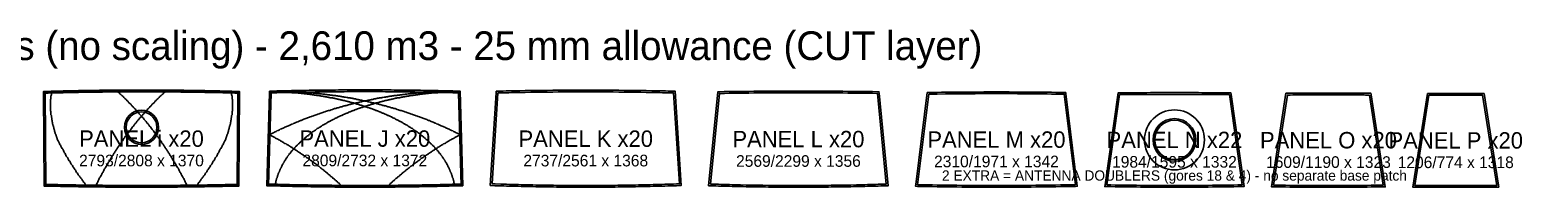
# Model space of a CAD drawing. Header units: millimetres. Extents: x -953 to 43463, y -25 to 2275.
# Drawn here: x 21690 to 43463, y -25 to 2275 of the extents above; entities that cross this region are included whole.
import ezdxf
from ezdxf.enums import TextEntityAlignment as Align

# ---------------------------------------------------------------- set-up
doc = ezdxf.new("R2010")
doc.units = ezdxf.units.MM
for name, color, linetype in [('CUT', 7, 'Continuous'), ('FEATURE', 1, 'Continuous'), ('SEW', 8, 'Continuous'), ('TEXT', 7, 'Continuous')]:
    doc.layers.add(name, color=color, linetype=linetype)

msp = doc.modelspace()

# ---------------------------------------------------------------- linework, layer by layer
at = {"layer": 'CUT'}
for points in [[(21891, 1349), (21898, -8), (21922, -9), (21966, -10), (22009, -11), (22053, -12), (22097, -12), (22140, -13), (22184, -14), (22227, -15), (22271, -16), (22315, -17), (22358, -17), (22402, -18), (22446, -19), (22489, -19), (22533, -20), (22576, -20), (22620, -21), (22664, -21), (22707, -22), (22751, -22), (22795, -23), (22839, -23), (22882, -23), (22926, -24), (22970, -24), (23013, -24), (23057, -24), (23101, -25), (23145, -25), (23188, -25), (23232, -25), (23276, -25), (23319, -25), (23363, -25), (23407, -25), (23451, -25), (23494, -25), (23538, -25), (23582, -24), (23625, -24), (23669, -24), (23713, -24), (23757, -23), (23800, -23), (23844, -23), (23888, -22), (23932, -22), (23975, -21), (24019, -21), (24106, -20), (24150, -19), (24193, -19), (24237, -18), (24281, -17), (24324, -17), (24368, -16), (24411, -15), (24455, -14), (24499, -13), (24542, -12), (24586, -12), (24629, -11), (24673, -10), (24717, -9), (24741, -8), (24748, 1374), (24724, 1375), (24680, 1376), (24637, 1377), (24593, 1378), (24549, 1379), (24505, 1380), (24462, 1381), (24418, 1382), (24374, 1383), (24330, 1384), (24287, 1385), (24243, 1386), (24199, 1387), (24155, 1388), (24112, 1388), (24068, 1389), (24024, 1390), (23980, 1390), (23936, 1391), (23892, 1391), (23849, 1392), (23805, 1392), (23761, 1393), (23717, 1393), (23673, 1393), (23629, 1394), (23585, 1394), (23541, 1394), (23497, 1394), (23453, 1395), (23410, 1395), (23366, 1395), (23322, 1395), (23278, 1395), (23234, 1395), (23190, 1395), (23146, 1394), (23102, 1394), (23058, 1394), (23014, 1394), (22970, 1393), (22926, 1393), (22882, 1393), (22838, 1392), (22794, 1392), (22750, 1391), (22706, 1391), (22662, 1390), (22618, 1390), (22574, 1389), (22530, 1388), (22486, 1388), (22442, 1387), (22398, 1386), (22354, 1385), (22310, 1384), (22266, 1383), (22222, 1382), (22178, 1381), (22134, 1380), (22090, 1379), (22047, 1378), (22003, 1377), (21959, 1376), (21915, 1375), (21890, 1374), (21891, 1349)], [(25186, 1354), (25148, -3), (25173, -4), (25217, -5), (25261, -6), (25305, -7), (25349, -9), (25393, -10), (25437, -11), (25480, -12), (25524, -13), (25568, -14), (25612, -15), (25656, -16), (25700, -17), (25744, -17), (25788, -18), (25832, -19), (25876, -20), (25920, -20), (25964, -21), (26008, -21), (26052, -22), (26096, -22), (26140, -23), (26184, -23), (26228, -24), (26272, -24), (26316, -24), (26360, -24), (26404, -25), (26448, -25), (26492, -25), (26536, -25), (26580, -25), (26624, -25), (26668, -25), (26712, -25), (26756, -25), (26800, -24), (26844, -24), (26888, -24), (26932, -24), (26976, -23), (27019, -23), (27063, -22), (27107, -22), (27151, -21), (27195, -21), (27239, -20), (27283, -20), (27326, -19), (27370, -18), (27414, -17), (27458, -17), (27502, -16), (27545, -15), (27589, -14), (27633, -13), (27677, -12), (27720, -11), (27764, -10), (27808, -9), (27851, -7), (27895, -6), (27939, -5), (27983, -4), (28007, -3), (27969, 1378), (27946, 1378), (27903, 1380), (27860, 1381), (27818, 1382), (27775, 1383), (27732, 1384), (27690, 1385), (27647, 1386), (27604, 1387), (27562, 1388), (27519, 1388), (27476, 1389), (27434, 1390), (27391, 1391), (27348, 1391), (27305, 1392), (27263, 1392), (27220, 1393), (27177, 1394), (27134, 1394), (27091, 1395), (27049, 1395), (27006, 1395), (26963, 1396), (26920, 1396), (26878, 1396), (26835, 1397), (26792, 1397), (26749, 1397), (26706, 1397), (26664, 1397), (26621, 1397), (26578, 1397), (26535, 1397), (26492, 1397), (26450, 1397), (26407, 1397), (26364, 1397), (26321, 1397), (26278, 1396), (26236, 1396), (26193, 1396), (26150, 1395), (26107, 1395), (26064, 1395), (26022, 1394), (25979, 1394), (25936, 1393), (25893, 1392), (25851, 1392), (25808, 1391), (25765, 1391), (25722, 1390), (25680, 1389), (25637, 1388), (25594, 1388), (25552, 1387), (25509, 1386), (25466, 1385), (25424, 1384), (25381, 1383), (25338, 1382), (25296, 1381), (25253, 1380), (25210, 1378), (25187, 1378), (25186, 1354)], [(28494, 1354), (28407, 0), (28433, -1), (28476, -3), (28518, -4), (28561, -5), (28604, -7), (28646, -8), (28689, -9), (28732, -10), (28774, -11), (28817, -12), (28860, -14), (28903, -15), (28945, -16), (28988, -16), (29031, -17), (29073, -18), (29116, -19), (29159, -20), (29202, -20), (29245, -21), (29287, -22), (29330, -22), (29373, -23), (29416, -23), (29458, -23), (29501, -24), (29544, -24), (29587, -24), (29630, -25), (29672, -25), (29715, -25), (29758, -25), (29801, -25), (29844, -25), (29886, -25), (29929, -25), (29972, -25), (30015, -24), (30058, -24), (30101, -24), (30143, -23), (30186, -23), (30229, -23), (30272, -22), (30314, -22), (30357, -21), (30400, -20), (30443, -20), (30486, -19), (30528, -18), (30571, -17), (30614, -16), (30657, -16), (30699, -15), (30742, -14), (30785, -12), (30827, -11), (30870, -10), (30913, -9), (30955, -8), (30998, -7), (31041, -5), (31083, -4), (31126, -3), (31169, -1), (31194, 0), (31107, 1377), (31084, 1378), (31044, 1379), (31004, 1380), (30964, 1381), (30924, 1381), (30884, 1382), (30843, 1383), (30763, 1385), (30683, 1386), (30603, 1387), (30523, 1388), (30443, 1389), (30363, 1390), (30282, 1391), (30202, 1392), (30122, 1392), (30042, 1393), (29961, 1393), (29881, 1393), (29801, 1393), (29721, 1393), (29640, 1393), (29560, 1393), (29480, 1392), (29400, 1392), (29319, 1391), (29239, 1390), (29159, 1389), (29079, 1388), (28999, 1387), (28918, 1386), (28838, 1385), (28758, 1383), (28718, 1382), (28678, 1381), (28638, 1381), (28598, 1380), (28558, 1379), (28518, 1378), (28495, 1377), (28494, 1354)], [(34081, 1348), (34214, -4), (34187, -5), (34147, -6), (34108, -7), (34069, -8), (34030, -9), (33990, -10), (33951, -11), (33912, -12), (33872, -13), (33831, -14), (33791, -15), (33750, -16), (33709, -17), (33668, -18), (33628, -18), (33587, -19), (33546, -20), (33505, -20), (33464, -21), (33423, -22), (33383, -22), (33342, -23), (33301, -23), (33260, -23), (33219, -24), (33180, -24), (33141, -24), (33101, -24), (33062, -25), (33022, -25), (32983, -25), (32943, -25), (32904, -25), (32865, -25), (32825, -25), (32786, -25), (32746, -25), (32707, -24), (32667, -24), (32628, -24), (32588, -24), (32548, -23), (32507, -23), (32466, -23), (32425, -22), (32384, -22), (32344, -21), (32303, -20), (32262, -20), (32221, -19), (32180, -18), (32140, -18), (32099, -17), (32058, -16), (32017, -15), (31976, -14), (31936, -13), (31896, -12), (31857, -11), (31818, -10), (31778, -9), (31739, -8), (31700, -7), (31660, -6), (31621, -5), (31594, -4), (31729, 1370), (31752, 1370), (31822, 1372), (31893, 1373), (31964, 1374), (32034, 1375), (32108, 1376), (32181, 1376), (32254, 1377), (32328, 1378), (32400, 1379), (32472, 1379), (32544, 1380), (32616, 1380), (32688, 1380), (32760, 1380), (32832, 1380), (32904, 1380), (32976, 1380), (33048, 1380), (33120, 1380), (33192, 1380), (33264, 1380), (33336, 1379), (33408, 1379), (33480, 1378), (33552, 1377), (33624, 1376), (33696, 1376), (33768, 1375), (33840, 1374), (33912, 1373), (33984, 1372), (34056, 1370), (34078, 1370), (34081, 1348)], [(36806, 1338), (36973, -12), (36946, -13), (36874, -14), (36802, -16), (36730, -17), (36658, -18), (36586, -19), (36514, -20), (36442, -21), (36370, -22), (36298, -23), (36226, -23), (36154, -24), (36082, -24), (36010, -25), (35938, -25), (35865, -25), (35793, -25), (35721, -25), (35649, -25), (35577, -25), (35505, -24), (35433, -24), (35361, -23), (35289, -23), (35217, -22), (35145, -21), (35073, -20), (35001, -19), (34929, -18), (34857, -17), (34785, -16), (34713, -14), (34641, -13), (34614, -12), (34617, 15), (34783, 1359), (34805, 1360), (34867, 1360), (34928, 1361), (34990, 1362), (35052, 1363), (35114, 1363), (35175, 1364), (35237, 1365), (35299, 1365), (35360, 1366), (35422, 1366), (35484, 1366), (35546, 1366), (35608, 1367), (35669, 1367), (35731, 1367), (35793, 1367), (35855, 1367), (35917, 1367), (35978, 1367), (36040, 1366), (36102, 1366), (36164, 1366), (36226, 1366), (36288, 1365), (36349, 1365), (36411, 1364), (36473, 1363), (36535, 1363), (36597, 1362), (36658, 1361), (36720, 1360), (36782, 1360), (36804, 1359), (36806, 1338)], [(39216, 1332), (39407, -16), (39379, -16), (39317, -17), (39255, -18), (39193, -19), (39132, -20), (39070, -21), (39008, -22), (38946, -22), (38884, -23), (38823, -23), (38761, -24), (38699, -24), (38637, -24), (38575, -25), (38513, -25), (38452, -25), (38390, -25), (38328, -25), (38266, -25), (38204, -25), (38143, -24), (38081, -24), (38019, -24), (37957, -23), (37895, -23), (37834, -22), (37772, -22), (37710, -21), (37648, -20), (37587, -19), (37525, -18), (37463, -17), (37402, -16), (37373, -16), (37377, 12), (37568, 1353), (37589, 1353), (37639, 1354), (37689, 1354), (37739, 1355), (37789, 1355), (37839, 1355), (37889, 1356), (37939, 1356), (37989, 1356), (38039, 1357), (38089, 1357), (38139, 1357), (38189, 1357), (38239, 1357), (38289, 1357), (38339, 1357), (38389, 1357), (38440, 1357), (38490, 1357), (38540, 1357), (38590, 1357), (38640, 1357), (38690, 1357), (38740, 1357), (38790, 1356), (38840, 1356), (38890, 1356), (38941, 1355), (38991, 1355), (39041, 1355), (39091, 1354), (39141, 1354), (39191, 1353), (39213, 1353), (39216, 1332)], [(41260, 1326), (41466, -20), (41438, -20), (41378, -21), (41319, -22), (41259, -22), (41200, -23), (41146, -23), (41093, -23), (41040, -24), (40986, -24), (40943, -24), (40899, -24), (40856, -25), (40812, -25), (40768, -25), (40725, -25), (40681, -25), (40638, -25), (40594, -25), (40550, -25), (40507, -25), (40463, -25), (40376, -24), (40290, -24), (40236, -24), (40182, -23), (40127, -23), (40073, -23), (40010, -22), (39947, -22), (39919, -21), (39892, -21), (39864, -21), (39836, -20), (39807, -20), (40017, 1347), (40038, 1347), (40077, 1347), (40115, 1348), (40153, 1348), (40192, 1348), (40268, 1348), (40345, 1348), (40363, 1348), (40382, 1348), (40400, 1348), (40418, 1348), (40436, 1348), (40454, 1348), (40472, 1348), (40491, 1348), (40527, 1348), (40563, 1348), (40581, 1348), (40600, 1348), (40618, 1348), (40636, 1348), (40654, 1348), (40672, 1348), (40691, 1348), (40709, 1348), (40745, 1348), (40782, 1348), (40800, 1348), (40818, 1348), (40836, 1348), (40855, 1348), (40873, 1348), (40891, 1348), (40909, 1348), (40927, 1348), (41004, 1348), (41081, 1348), (41120, 1348), (41158, 1348), (41178, 1347), (41197, 1347), (41216, 1347), (41236, 1347), (41257, 1347), (41260, 1326)], [(43118, 5), (42907, 1343), (42082, 1343), (41866, -24), (41896, -24), (42046, -24), (42196, -25), (42346, -25), (42496, -25), (42645, -25), (42794, -25), (42944, -24), (43093, -24), (43122, -24), (43118, 5)]]:
    msp.add_lwpolyline(points, close=True, dxfattribs=at)
at = {"layer": 'FEATURE'}
for points in [[(21915, 1370), (21923, 0), (24716, 0), (24724, 1370), (21915, 1370)], [(23979, 9), (23974, 20), (23968, 32), (23963, 43), (23957, 55), (23952, 66), (23946, 77), (23941, 89), (23935, 100), (23929, 112), (23924, 121), (23918, 132), (23907, 144), (23902, 155), (23896, 167), (23891, 178), (23885, 189), (23879, 198), (23874, 210), (23868, 221), (23863, 233), (23857, 244), (23852, 253), (23846, 265), (23835, 276), (23829, 288), (23824, 297), (23818, 308), (23813, 319), (23807, 331), (23801, 340), (23790, 351), (23785, 363), (23779, 372), (23774, 383), (23768, 395), (23762, 406), (23757, 415), (23746, 427), (23740, 438), (23735, 447), (23729, 459), (23723, 468), (23712, 479), (23707, 491), (23701, 500), (23695, 511), (23690, 520), (23679, 532), (23673, 543), (23667, 552), (23662, 564), (23651, 573), (23645, 584), (23639, 593), (23634, 605), (23623, 614), (23617, 625), (23611, 635), (23606, 646), (23595, 655), (23589, 667), (23583, 676), (23578, 687), (23567, 696), (23561, 708), (23555, 717), (23544, 726), (23539, 737), (23533, 746), (23522, 758), (23516, 767), (23511, 776), (23499, 788), (23494, 797), (23488, 806), (23477, 817), (23471, 826), (23466, 835), (23455, 847), (23449, 856), (23438, 865), (23432, 877), (23427, 886), (23415, 895), (23410, 904), (23398, 915), (23393, 925), (23387, 934), (23376, 943), (23370, 954), (23359, 963), (23354, 972), (23348, 982), (23337, 991), (23331, 1002), (23320, 1011), (23314, 1020), (23303, 1030), (23297, 1039), (23286, 1048), (23281, 1059), (23269, 1068), (23264, 1077), (23252, 1087), (23247, 1096), (23236, 1105), (23230, 1114), (23219, 1123), (23213, 1132), (23202, 1141), (23196, 1151), (23185, 1160), (23179, 1169), (23168, 1178), (23163, 1187), (23151, 1196), (23140, 1205), (23134, 1214), (23123, 1224), (23118, 1233), (23106, 1242), (23101, 1251), (23090, 1260), (23078, 1269), (23073, 1278), (23061, 1288), (23056, 1297), (23045, 1306), (23033, 1313), (23028, 1322), (23017, 1331), (23005, 1340), (23000, 1349), (22988, 1358), (22977, 1365), (22974, 1370), (21915, 1370), (21923, 0), (23984, 0), (23979, 9)], [(21915, 1370), (21923, 0), (24716, 0), (24724, 1370), (21915, 1370)], [(24130, 9), (24141, 18), (24147, 30), (24153, 41), (24164, 50), (24170, 61), (24181, 73), (24187, 82), (24192, 93), (24203, 105), (24209, 116), (24220, 125), (24226, 137), (24232, 148), (24243, 157), (24249, 169), (24254, 180), (24265, 192), (24271, 201), (24277, 212), (24282, 224), (24294, 235), (24299, 244), (24305, 256), (24316, 267), (24322, 278), (24328, 290), (24333, 299), (24345, 310), (24350, 322), (24356, 333), (24362, 345), (24367, 354), (24378, 365), (24384, 377), (24390, 388), (24395, 399), (24401, 411), (24407, 420), (24418, 431), (24424, 443), (24429, 454), (24435, 466), (24441, 477), (24446, 488), (24452, 498), (24458, 509), (24463, 520), (24469, 532), (24475, 543), (24486, 555), (24492, 566), (24497, 577), (24503, 589), (24509, 600), (24514, 612), (24520, 623), (24526, 632), (24531, 644), (24537, 655), (24543, 667), (24548, 678), (24548, 687), (24554, 694), (24554, 703), (24560, 710), (24560, 717), (24565, 726), (24565, 733), (24571, 740), (24571, 749), (24577, 756), (24577, 762), (24577, 772), (24582, 778), (24582, 785), (24588, 794), (24588, 801), (24588, 808), (24594, 817), (24594, 824), (24600, 831), (24600, 840), (24600, 847), (24605, 854), (24605, 863), (24605, 870), (24611, 877), (24611, 883), (24611, 893), (24617, 899), (24617, 906), (24617, 913), (24617, 922), (24622, 929), (24622, 936), (24622, 943), (24622, 952), (24628, 959), (24628, 966), (24628, 972), (24628, 982), (24628, 988), (24634, 995), (24634, 1002), (24634, 1009), (24634, 1018), (24634, 1025), (24640, 1032), (24640, 1039), (24640, 1046), (24640, 1052), (24640, 1062), (24640, 1068), (24640, 1075), (24640, 1082), (24645, 1089), (24645, 1096), (24645, 1103), (24645, 1112), (24645, 1119), (24645, 1125), (24645, 1132), (24645, 1139), (24645, 1146), (24645, 1153), (24645, 1160), (24645, 1167), (24645, 1173), (24646, 1183), (24646, 1189), (24646, 1196), (24646, 1203), (24646, 1210), (24646, 1217), (24646, 1224), (24646, 1230), (24646, 1237), (24646, 1244), (24646, 1251), (24646, 1258), (24640, 1265), (24640, 1272), (24640, 1278), (24640, 1285), (24640, 1292), (24640, 1299), (24640, 1306), (24640, 1313), (24634, 1320), (24634, 1326), (24634, 1333), (24634, 1340), (24634, 1347), (24634, 1354), (24629, 1361), (24629, 1367), (24629, 1370), (21915, 1370), (21923, 0), (24126, 0), (24130, 9)], [(22010, 1367), (22010, 1361), (22004, 1354), (22004, 1347), (22004, 1340), (22004, 1333), (22004, 1326), (22004, 1320), (21999, 1313), (21999, 1306), (21999, 1299), (21999, 1292), (21999, 1285), (21999, 1278), (21999, 1272), (21999, 1265), (21993, 1258), (21993, 1251), (21993, 1244), (21993, 1237), (21993, 1230), (21993, 1224), (21993, 1217), (21993, 1210), (21993, 1203), (21993, 1196), (21993, 1189), (21993, 1183), (21993, 1173), (21993, 1167), (21993, 1160), (21993, 1153), (21993, 1146), (21993, 1139), (21993, 1132), (21993, 1125), (21993, 1119), (21994, 1112), (21994, 1103), (21994, 1096), (21994, 1089), (21999, 1082), (21999, 1075), (21999, 1068), (21999, 1062), (21999, 1052), (21999, 1046), (21999, 1039), (21999, 1032), (22005, 1025), (22005, 1018), (22005, 1009), (22005, 1002), (22005, 995), (22011, 988), (22011, 982), (22011, 972), (22011, 966), (22011, 959), (22016, 952), (22016, 943), (22016, 936), (22017, 929), (22022, 922), (22022, 913), (22022, 906), (22022, 899), (22028, 893), (22028, 883), (22028, 877), (22034, 870), (22034, 863), (22034, 854), (22039, 847), (22039, 840), (22039, 831), (22045, 824), (22045, 817), (22051, 808), (22051, 801), (22051, 794), (22056, 785), (22056, 778), (22062, 772), (22062, 762), (22062, 756), (22068, 749), (22068, 740), (22073, 733), (22074, 726), (22079, 717), (22079, 710), (22085, 703), (22085, 694), (22091, 687), (22091, 678), (22096, 667), (22102, 655), (22108, 644), (22113, 632), (22119, 623), (22125, 612), (22130, 600), (22136, 589), (22142, 577), (22147, 566), (22153, 555), (22164, 543), (22170, 532), (22176, 520), (22181, 509), (22187, 498), (22193, 488), (22198, 477), (22204, 466), (22210, 454), (22215, 443), (22221, 431), (22232, 420), (22238, 411), (22243, 399), (22249, 388), (22255, 377), (22260, 365), (22272, 354), (22277, 345), (22283, 333), (22289, 322), (22294, 310), (22306, 299), (22311, 290), (22317, 278), (22323, 267), (22334, 256), (22340, 244), (22345, 235), (22356, 224), (22362, 212), (22368, 201), (22373, 192), (22385, 180), (22390, 169), (22396, 157), (22407, 148), (22413, 137), (22419, 125), (22430, 116), (22435, 105), (22447, 93), (22452, 82), (22458, 73), (22469, 61), (22475, 50), (22486, 41), (22492, 30), (22497, 18), (22509, 9), (22513, 0), (24716, 0), (24724, 1370), (22010, 1370), (22010, 1367)], [(23662, 1365), (23650, 1358), (23639, 1349), (23634, 1340), (23622, 1331), (23611, 1322), (23606, 1313), (23594, 1306), (23583, 1297), (23577, 1288), (23566, 1278), (23561, 1269), (23549, 1260), (23538, 1251), (23532, 1242), (23521, 1233), (23516, 1224), (23504, 1214), (23499, 1205), (23488, 1196), (23476, 1187), (23471, 1178), (23459, 1169), (23454, 1160), (23443, 1151), (23437, 1141), (23426, 1132), (23420, 1123), (23409, 1114), (23403, 1105), (23392, 1096), (23386, 1087), (23375, 1077), (23370, 1068), (23358, 1059), (23353, 1048), (23341, 1039), (23336, 1030), (23325, 1020), (23319, 1011), (23308, 1002), (23302, 991), (23291, 982), (23285, 972), (23280, 963), (23268, 954), (23263, 943), (23252, 934), (23246, 925), (23240, 915), (23229, 904), (23224, 895), (23212, 886), (23207, 877), (23201, 865), (23190, 856), (23184, 847), (23173, 835), (23167, 826), (23162, 817), (23151, 806), (23145, 797), (23139, 788), (23128, 776), (23123, 767), (23117, 758), (23106, 746), (23100, 737), (23095, 726), (23083, 717), (23078, 708), (23072, 696), (23061, 687), (23055, 676), (23050, 667), (23044, 655), (23033, 646), (23027, 635), (23022, 625), (23016, 614), (23005, 605), (22999, 593), (22994, 584), (22988, 573), (22977, 564), (22971, 552), (22966, 543), (22960, 532), (22949, 520), (22943, 511), (22938, 500), (22932, 491), (22927, 479), (22916, 468), (22910, 459), (22904, 447), (22899, 438), (22893, 427), (22882, 415), (22876, 406), (22871, 395), (22865, 383), (22860, 372), (22854, 363), (22849, 351), (22837, 340), (22832, 331), (22826, 319), (22821, 308), (22815, 297), (22810, 288), (22804, 276), (22793, 265), (22787, 253), (22782, 244), (22776, 233), (22771, 221), (22765, 210), (22759, 198), (22754, 189), (22748, 178), (22743, 167), (22737, 155), (22732, 144), (22721, 132), (22715, 121), (22709, 112), (22704, 100), (22698, 89), (22693, 77), (22687, 66), (22682, 55), (22676, 43), (22671, 32), (22665, 20), (22660, 9), (22655, 0), (24716, 0), (24724, 1370), (23664, 1370), (23662, 1365)], [(25211, 1372), (25174, 0), (27982, 0), (27968, 743), (27963, 747), (27946, 753), (27935, 760), (27923, 765), (27912, 772), (27895, 779), (27884, 783), (27873, 790), (27861, 797), (27844, 804), (27833, 808), (27822, 815), (27810, 822), (27794, 827), (27782, 833), (27771, 838), (27760, 845), (27743, 852), (27732, 856), (27720, 863), (27704, 868), (27692, 874), (27681, 879), (27664, 886), (27653, 890), (27642, 897), (27625, 902), (27614, 909), (27603, 913), (27586, 920), (27575, 925), (27558, 929), (27547, 936), (27536, 941), (27519, 948), (27508, 952), (27496, 957), (27480, 964), (27468, 968), (27452, 973), (27441, 977), (27424, 984), (27413, 989), (27402, 993), (27385, 1000), (27374, 1005), (27357, 1009), (27346, 1014), (27329, 1018), (27318, 1025), (27301, 1030), (27290, 1034), (27274, 1039), (27262, 1043), (27246, 1048), (27235, 1053), (27218, 1057), (27207, 1062), (27190, 1066), (27179, 1071), (27163, 1078), (27151, 1082), (27135, 1087), (27124, 1089), (27107, 1094), (27091, 1098), (27079, 1103), (27068, 1107), (27052, 1112), (27041, 1114), (27030, 1119), (27019, 1123), (27002, 1126), (26991, 1130), (26980, 1135), (26969, 1137), (26952, 1142), (26941, 1144), (26930, 1148), (26914, 1151), (26903, 1155), (26892, 1158), (26881, 1162), (26864, 1164), (26853, 1169), (26842, 1171), (26831, 1176), (26814, 1178), (26803, 1183), (26792, 1185), (26776, 1187), (26765, 1192), (26754, 1194), (26743, 1199), (26726, 1201), (26715, 1203), (26704, 1208), (26688, 1210), (26677, 1212), (26666, 1215), (26655, 1219), (26638, 1222), (26627, 1224), (26616, 1226), (26600, 1231), (26589, 1233), (26578, 1235), (26567, 1237), (26550, 1242), (26540, 1244), (26529, 1247), (26512, 1249), (26501, 1251), (26490, 1253), (26479, 1256), (26463, 1258), (26452, 1260), (26441, 1265), (26424, 1267), (26413, 1269), (26402, 1272), (26391, 1274), (26375, 1276), (26364, 1279), (26353, 1281), (26337, 1283), (26326, 1285), (26315, 1288), (26298, 1290), (26287, 1290), (26276, 1292), (26265, 1295), (26249, 1297), (26238, 1299), (26227, 1301), (26211, 1304), (26200, 1306), (26189, 1306), (26178, 1308), (26162, 1311), (26151, 1313), (26140, 1315), (26123, 1315), (26112, 1317), (26101, 1320), (26085, 1322), (26074, 1322), (26063, 1324), (26052, 1327), (26036, 1327), (26025, 1329), (26014, 1331), (25997, 1331), (25987, 1333), (25976, 1336), (25965, 1336), (25948, 1338), (25937, 1338), (25926, 1340), (25910, 1343), (25899, 1343), (25888, 1345), (25877, 1345), (25861, 1347), (25850, 1347), (25839, 1349), (25828, 1349), (25812, 1352), (25801, 1352), (25790, 1354), (25773, 1354), (25762, 1354), (25752, 1356), (25741, 1356), (25724, 1358), (25713, 1358), (25702, 1358), (25691, 1361), (25675, 1361), (25664, 1361), (25653, 1363), (25642, 1363), (25626, 1363), (25615, 1365), (25604, 1365), (25593, 1365), (25577, 1365), (25566, 1368), (25555, 1368), (25544, 1368), (25528, 1368), (25517, 1368), (25506, 1370), (25495, 1370), (25478, 1370), (25467, 1370), (25456, 1370), (25446, 1370), (25429, 1372), (25418, 1372), (25407, 1372), (25396, 1372), (25380, 1372), (25369, 1372), (25358, 1372), (25347, 1372), (25336, 1372), (25320, 1372), (25309, 1372), (25298, 1372), (25287, 1372), (25276, 1372), (25260, 1372), (25249, 1372), (25238, 1372), (25227, 1372), (25216, 1372), (25211, 1372)], [(27940, 1372), (27929, 1372), (27918, 1372), (27907, 1372), (27896, 1372), (27880, 1372), (27869, 1372), (27858, 1372), (27847, 1372), (27836, 1372), (27820, 1372), (27809, 1372), (27798, 1372), (27787, 1372), (27776, 1372), (27760, 1372), (27749, 1372), (27738, 1372), (27727, 1372), (27710, 1370), (27699, 1370), (27688, 1370), (27678, 1370), (27661, 1370), (27650, 1370), (27639, 1368), (27628, 1368), (27612, 1368), (27601, 1368), (27590, 1368), (27579, 1365), (27563, 1365), (27552, 1365), (27541, 1365), (27530, 1363), (27514, 1363), (27503, 1363), (27492, 1361), (27481, 1361), (27464, 1361), (27454, 1358), (27443, 1358), (27432, 1358), (27415, 1356), (27404, 1356), (27393, 1354), (27382, 1354), (27366, 1354), (27355, 1352), (27344, 1352), (27328, 1349), (27317, 1349), (27306, 1347), (27295, 1347), (27279, 1345), (27268, 1345), (27257, 1343), (27246, 1343), (27229, 1340), (27219, 1338), (27208, 1338), (27191, 1336), (27180, 1336), (27169, 1333), (27158, 1331), (27142, 1331), (27131, 1329), (27120, 1327), (27104, 1327), (27093, 1324), (27082, 1322), (27071, 1322), (27055, 1320), (27044, 1317), (27033, 1315), (27016, 1315), (27005, 1313), (26994, 1311), (26978, 1308), (26967, 1306), (26956, 1306), (26945, 1304), (26929, 1301), (26918, 1299), (26907, 1297), (26890, 1295), (26879, 1292), (26869, 1290), (26858, 1290), (26841, 1288), (26830, 1285), (26819, 1283), (26803, 1281), (26792, 1279), (26781, 1276), (26764, 1274), (26753, 1272), (26743, 1269), (26732, 1267), (26715, 1265), (26704, 1260), (26693, 1258), (26677, 1256), (26666, 1253), (26655, 1251), (26644, 1249), (26627, 1247), (26616, 1244), (26605, 1242), (26589, 1237), (26578, 1235), (26567, 1233), (26556, 1231), (26540, 1226), (26529, 1224), (26518, 1222), (26501, 1219), (26490, 1215), (26479, 1212), (26468, 1210), (26452, 1208), (26441, 1203), (26430, 1201), (26413, 1199), (26402, 1194), (26391, 1192), (26380, 1187), (26363, 1185), (26352, 1183), (26341, 1178), (26325, 1176), (26314, 1171), (26303, 1169), (26292, 1164), (26275, 1162), (26264, 1158), (26253, 1155), (26242, 1151), (26226, 1148), (26215, 1144), (26204, 1142), (26187, 1137), (26176, 1135), (26165, 1130), (26154, 1126), (26137, 1123), (26126, 1119), (26115, 1114), (26104, 1112), (26088, 1107), (26076, 1103), (26065, 1098), (26049, 1094), (26032, 1089), (26021, 1087), (26004, 1082), (25993, 1078), (25977, 1071), (25966, 1066), (25949, 1062), (25938, 1057), (25921, 1053), (25910, 1048), (25893, 1043), (25882, 1039), (25866, 1034), (25855, 1030), (25838, 1025), (25827, 1018), (25810, 1014), (25799, 1009), (25782, 1005), (25771, 1000), (25754, 993), (25743, 989), (25732, 984), (25715, 977), (25704, 973), (25687, 968), (25676, 964), (25659, 957), (25648, 952), (25637, 948), (25620, 941), (25609, 936), (25598, 929), (25581, 925), (25570, 920), (25553, 913), (25542, 909), (25531, 902), (25514, 897), (25503, 890), (25492, 886), (25475, 879), (25463, 874), (25452, 868), (25435, 863), (25424, 856), (25413, 852), (25396, 845), (25385, 838), (25374, 833), (25362, 827), (25345, 822), (25334, 815), (25323, 808), (25312, 804), (25295, 797), (25283, 790), (25272, 783), (25261, 779), (25244, 772), (25233, 765), (25221, 760), (25210, 753), (25193, 747), (25188, 743), (25174, 0), (27982, 0), (27945, 1372), (27940, 1372)], [(27887, 5), (27887, 11), (27882, 18), (27882, 25), (27882, 30), (27882, 37), (27876, 43), (27876, 50), (27876, 57), (27876, 64), (27870, 71), (27870, 78), (27870, 85), (27865, 89), (27865, 96), (27865, 103), (27859, 110), (27859, 116), (27859, 123), (27853, 130), (27853, 135), (27853, 142), (27847, 148), (27847, 155), (27842, 162), (27842, 167), (27842, 174), (27836, 180), (27836, 187), (27830, 194), (27830, 199), (27824, 206), (27824, 212), (27819, 219), (27819, 224), (27813, 231), (27813, 237), (27807, 244), (27807, 249), (27801, 256), (27801, 263), (27796, 269), (27796, 274), (27790, 281), (27790, 288), (27784, 292), (27784, 299), (27778, 306), (27773, 311), (27773, 317), (27767, 324), (27767, 329), (27761, 336), (27755, 343), (27755, 347), (27750, 354), (27749, 361), (27744, 365), (27738, 372), (27738, 377), (27732, 384), (27727, 390), (27726, 395), (27721, 402), (27715, 406), (27709, 413), (27709, 420), (27704, 425), (27698, 432), (27698, 436), (27692, 443), (27686, 448), (27681, 454), (27681, 459), (27675, 466), (27669, 470), (27663, 477), (27658, 482), (27658, 489), (27652, 493), (27646, 500), (27641, 505), (27635, 511), (27635, 516), (27629, 523), (27623, 527), (27618, 534), (27612, 539), (27606, 543), (27601, 550), (27600, 555), (27595, 562), (27589, 566), (27583, 571), (27578, 578), (27572, 582), (27566, 589), (27561, 594), (27555, 598), (27549, 605), (27544, 610), (27538, 614), (27532, 621), (27526, 626), (27521, 630), (27515, 637), (27509, 642), (27504, 646), (27498, 653), (27492, 658), (27487, 662), (27481, 667), (27475, 674), (27470, 678), (27464, 683), (27458, 687), (27453, 694), (27447, 699), (27441, 703), (27436, 708), (27430, 715), (27424, 719), (27419, 724), (27407, 728), (27402, 733), (27396, 740), (27390, 744), (27385, 749), (27379, 753), (27374, 758), (27368, 763), (27357, 769), (27351, 774), (27345, 779), (27340, 783), (27334, 788), (27323, 792), (27317, 797), (27312, 801), (27306, 806), (27300, 811), (27289, 817), (27283, 822), (27278, 827), (27272, 831), (27261, 836), (27255, 840), (27250, 845), (27244, 849), (27233, 854), (27227, 858), (27222, 863), (27211, 868), (27205, 872), (27199, 877), (27194, 881), (27183, 886), (27177, 890), (27171, 893), (27160, 897), (27155, 902), (27143, 906), (27138, 911), (27132, 916), (27121, 920), (27116, 925), (27110, 929), (27099, 934), (27093, 936), (27082, 941), (27076, 945), (27071, 950), (27060, 954), (27054, 959), (27043, 961), (27037, 966), (27026, 970), (27021, 975), (27015, 979), (27004, 982), (26999, 986), (26987, 991), (26982, 995), (26971, 998), (26965, 1002), (26954, 1007), (26949, 1011), (26937, 1014), (26932, 1018), (26921, 1023), (26915, 1025), (26904, 1030), (26899, 1034), (26888, 1037), (26876, 1041), (26871, 1046), (26860, 1048), (26854, 1053), (26843, 1057), (26838, 1059), (26827, 1064), (26816, 1066), (26810, 1071), (26799, 1075), (26793, 1078), (26782, 1082), (26771, 1085), (26766, 1089), (26755, 1091), (26749, 1096), (26738, 1098), (26727, 1103), (26722, 1105), (26711, 1110), (26700, 1112), (26694, 1116), (26683, 1119), (26672, 1123), (26666, 1126), (26655, 1130), (26644, 1132), (26639, 1135), (26628, 1139), (26617, 1142), (26606, 1146), (26600, 1148), (26589, 1151), (26578, 1155), (26573, 1158), (26562, 1160), (26551, 1164), (26540, 1167), (26534, 1169), (26523, 1174), (26512, 1176), (26501, 1178), (26490, 1183), (26485, 1185), (26474, 1187), (26463, 1190), (26452, 1194), (26446, 1196), (26435, 1199), (26424, 1201), (26413, 1206), (26403, 1208), (26397, 1210), (26386, 1212), (26375, 1215), (26364, 1219), (26353, 1222), (26342, 1224), (26337, 1226), (26326, 1228), (26315, 1231), (26304, 1233), (26293, 1237), (26282, 1240), (26271, 1242), (26260, 1244), (26254, 1247), (26244, 1249), (26233, 1251), (26222, 1253), (26211, 1256), (26200, 1258), (26189, 1260), (26178, 1263), (26167, 1265), (26156, 1267), (26150, 1269), (26140, 1272), (26129, 1274), (26118, 1276), (26107, 1279), (26096, 1281), (26085, 1283), (26074, 1283), (26063, 1285), (26052, 1288), (26041, 1290), (26030, 1292), (26019, 1295), (26008, 1297), (25997, 1297), (25986, 1299), (25975, 1301), (25965, 1304), (25954, 1306), (25943, 1306), (25932, 1308), (25921, 1311), (25910, 1313), (25899, 1313), (25888, 1315), (25877, 1317), (25866, 1320), (25855, 1320), (25844, 1322), (25833, 1324), (25822, 1324), (25812, 1327), (25801, 1329), (25790, 1329), (25779, 1331), (25768, 1333), (25757, 1333), (25746, 1336), (25735, 1336), (25719, 1338), (25708, 1338), (25697, 1340), (25686, 1343), (25675, 1343), (25664, 1345), (25653, 1345), (25642, 1347), (25631, 1347), (25620, 1349), (25610, 1349), (25593, 1352), (25582, 1352), (25571, 1352), (25560, 1354), (25549, 1354), (25539, 1356), (25528, 1356), (25517, 1356), (25506, 1358), (25489, 1358), (25479, 1361), (25468, 1361), (25457, 1361), (25446, 1363), (25435, 1363), (25424, 1363), (25407, 1363), (25397, 1365), (25386, 1365), (25375, 1365), (25364, 1365), (25353, 1368), (25336, 1368), (25326, 1368), (25315, 1368), (25304, 1370), (25293, 1370), (25282, 1370), (25265, 1370), (25254, 1370), (25244, 1370), (25233, 1370), (25222, 1372), (25211, 1372), (25174, 0), (27887, 0), (27887, 5)], [(27923, 1370), (27912, 1370), (27901, 1370), (27890, 1370), (27874, 1370), (27863, 1370), (27852, 1370), (27841, 1368), (27830, 1368), (27819, 1368), (27803, 1368), (27792, 1365), (27781, 1365), (27770, 1365), (27759, 1365), (27748, 1363), (27732, 1363), (27721, 1363), (27710, 1363), (27699, 1361), (27688, 1361), (27677, 1361), (27667, 1358), (27650, 1358), (27639, 1356), (27628, 1356), (27617, 1356), (27606, 1354), (27596, 1354), (27585, 1352), (27574, 1352), (27563, 1352), (27546, 1349), (27535, 1349), (27525, 1347), (27514, 1347), (27503, 1345), (27492, 1345), (27481, 1343), (27470, 1343), (27459, 1340), (27448, 1338), (27437, 1338), (27421, 1336), (27410, 1336), (27399, 1333), (27388, 1333), (27377, 1331), (27366, 1329), (27355, 1329), (27344, 1327), (27333, 1324), (27322, 1324), (27312, 1322), (27301, 1320), (27290, 1320), (27279, 1317), (27268, 1315), (27257, 1313), (27246, 1313), (27235, 1311), (27224, 1308), (27213, 1306), (27202, 1306), (27191, 1304), (27180, 1301), (27170, 1299), (27159, 1297), (27148, 1297), (27137, 1295), (27126, 1292), (27115, 1290), (27104, 1288), (27093, 1285), (27082, 1283), (27071, 1283), (27060, 1281), (27049, 1279), (27038, 1276), (27027, 1274), (27016, 1272), (27005, 1269), (27000, 1267), (26989, 1265), (26978, 1263), (26967, 1260), (26956, 1258), (26945, 1256), (26934, 1253), (26923, 1251), (26912, 1249), (26901, 1247), (26896, 1244), (26885, 1242), (26874, 1240), (26863, 1237), (26852, 1233), (26841, 1231), (26830, 1228), (26819, 1226), (26814, 1224), (26803, 1222), (26792, 1219), (26781, 1215), (26770, 1212), (26759, 1210), (26753, 1208), (26742, 1206), (26731, 1201), (26720, 1199), (26709, 1196), (26704, 1194), (26693, 1190), (26682, 1187), (26671, 1185), (26666, 1183), (26655, 1178), (26644, 1176), (26633, 1174), (26622, 1169), (26616, 1167), (26605, 1164), (26594, 1160), (26583, 1158), (26578, 1155), (26567, 1151), (26556, 1148), (26550, 1146), (26539, 1142), (26528, 1139), (26517, 1135), (26511, 1132), (26500, 1130), (26489, 1126), (26484, 1123), (26473, 1119), (26462, 1116), (26456, 1112), (26445, 1110), (26434, 1105), (26429, 1103), (26418, 1098), (26407, 1096), (26401, 1091), (26390, 1089), (26385, 1085), (26374, 1082), (26362, 1078), (26357, 1075), (26346, 1071), (26340, 1066), (26329, 1064), (26318, 1059), (26313, 1057), (26302, 1053), (26296, 1048), (26285, 1046), (26279, 1041), (26268, 1037), (26257, 1034), (26252, 1030), (26241, 1025), (26235, 1023), (26224, 1018), (26218, 1014), (26207, 1011), (26202, 1007), (26191, 1002), (26185, 998), (26174, 995), (26168, 991), (26157, 986), (26152, 982), (26141, 979), (26135, 975), (26130, 970), (26118, 966), (26113, 961), (26102, 959), (26096, 954), (26085, 950), (26079, 945), (26074, 941), (26063, 936), (26057, 934), (26046, 929), (26040, 925), (26035, 920), (26024, 916), (26018, 911), (26012, 906), (26001, 902), (25996, 897), (25985, 893), (25979, 890), (25973, 886), (25962, 881), (25957, 877), (25951, 872), (25945, 868), (25934, 863), (25929, 858), (25923, 854), (25912, 849), (25906, 845), (25900, 840), (25895, 836), (25884, 831), (25878, 827), (25872, 822), (25867, 817), (25856, 811), (25850, 806), (25844, 801), (25839, 797), (25833, 792), (25822, 788), (25816, 783), (25811, 779), (25805, 774), (25799, 769), (25788, 763), (25782, 758), (25777, 753), (25771, 749), (25765, 744), (25760, 740), (25754, 733), (25748, 728), (25737, 724), (25732, 719), (25726, 715), (25720, 708), (25715, 703), (25709, 699), (25703, 694), (25698, 687), (25692, 683), (25686, 678), (25681, 674), (25675, 667), (25669, 662), (25664, 658), (25658, 653), (25652, 646), (25646, 642), (25641, 637), (25635, 630), (25629, 626), (25624, 621), (25618, 614), (25612, 610), (25607, 605), (25601, 598), (25595, 594), (25590, 589), (25584, 582), (25578, 578), (25573, 571), (25567, 566), (25561, 562), (25555, 555), (25555, 550), (25550, 543), (25544, 539), (25538, 534), (25533, 527), (25527, 523), (25521, 516), (25521, 511), (25515, 505), (25510, 500), (25504, 493), (25498, 489), (25498, 482), (25493, 477), (25487, 470), (25481, 466), (25475, 459), (25475, 454), (25470, 448), (25464, 443), (25458, 436), (25458, 432), (25452, 425), (25447, 420), (25447, 413), (25441, 406), (25435, 402), (25429, 395), (25429, 390), (25424, 384), (25418, 377), (25418, 372), (25412, 365), (25406, 361), (25406, 354), (25401, 347), (25401, 343), (25395, 336), (25389, 329), (25389, 324), (25383, 317), (25383, 311), (25378, 306), (25372, 299), (25372, 292), (25366, 288), (25366, 281), (25360, 274), (25360, 269), (25355, 263), (25355, 256), (25349, 249), (25349, 244), (25343, 237), (25343, 231), (25337, 224), (25337, 219), (25332, 212), (25331, 206), (25326, 199), (25326, 194), (25320, 187), (25320, 180), (25314, 174), (25314, 167), (25314, 162), (25309, 155), (25308, 148), (25303, 142), (25303, 135), (25303, 130), (25297, 123), (25297, 116), (25297, 110), (25291, 103), (25291, 96), (25291, 89), (25286, 85), (25286, 78), (25286, 71), (25280, 64), (25280, 57), (25280, 50), (25280, 43), (25274, 37), (25274, 30), (25274, 25), (25274, 18), (25269, 11), (25269, 5), (25269, 0), (27982, 0), (27945, 1372), (27934, 1372), (27923, 1370)], [(26230, 5), (26219, 14), (26208, 23), (26202, 32), (26191, 39), (26180, 48), (26174, 57), (26163, 66), (26151, 73), (26146, 82), (26135, 91), (26123, 100), (26112, 107), (26107, 116), (26095, 126), (26084, 132), (26073, 142), (26067, 151), (26056, 158), (26045, 167), (26034, 176), (26028, 183), (26017, 192), (26006, 199), (25995, 208), (25983, 215), (25978, 224), (25967, 233), (25956, 240), (25944, 249), (25933, 256), (25928, 265), (25916, 272), (25905, 281), (25894, 288), (25883, 297), (25872, 304), (25866, 313), (25855, 320), (25844, 327), (25833, 336), (25822, 343), (25811, 352), (25800, 358), (25788, 365), (25777, 374), (25772, 381), (25761, 388), (25750, 397), (25738, 404), (25727, 411), (25716, 420), (25705, 427), (25694, 434), (25683, 443), (25672, 450), (25661, 457), (25650, 464), (25639, 473), (25628, 479), (25617, 486), (25605, 493), (25594, 500), (25583, 509), (25572, 516), (25561, 523), (25550, 530), (25539, 537), (25528, 543), (25517, 553), (25506, 559), (25495, 566), (25484, 573), (25473, 580), (25462, 587), (25451, 594), (25440, 600), (25429, 607), (25412, 614), (25402, 621), (25391, 628), (25380, 635), (25369, 642), (25358, 648), (25347, 655), (25336, 662), (25325, 669), (25308, 676), (25297, 683), (25286, 687), (25275, 694), (25264, 701), (25253, 708), (25237, 715), (25226, 722), (25215, 728), (25204, 733), (25193, 740), (25188, 743), (25174, 0), (26233, 0), (26230, 5)], [(27963, 740), (27952, 733), (27941, 728), (27930, 722), (27919, 715), (27902, 708), (27892, 701), (27881, 694), (27870, 687), (27859, 683), (27848, 676), (27831, 669), (27820, 662), (27809, 655), (27798, 648), (27787, 642), (27776, 635), (27765, 628), (27754, 621), (27743, 614), (27727, 607), (27716, 600), (27705, 594), (27694, 587), (27683, 580), (27672, 573), (27661, 566), (27650, 559), (27639, 553), (27628, 543), (27617, 537), (27606, 530), (27595, 523), (27584, 516), (27573, 509), (27561, 500), (27550, 493), (27539, 486), (27528, 479), (27517, 473), (27506, 464), (27495, 457), (27484, 450), (27473, 443), (27462, 434), (27451, 427), (27440, 420), (27429, 411), (27417, 404), (27406, 397), (27395, 388), (27384, 381), (27379, 374), (27368, 365), (27356, 358), (27345, 352), (27334, 343), (27323, 336), (27312, 327), (27301, 320), (27290, 313), (27284, 304), (27273, 297), (27262, 288), (27251, 281), (27239, 272), (27228, 265), (27223, 256), (27212, 249), (27200, 240), (27189, 233), (27178, 224), (27172, 215), (27161, 208), (27150, 199), (27139, 192), (27128, 183), (27122, 176), (27111, 167), (27100, 158), (27089, 151), (27083, 142), (27072, 132), (27060, 126), (27049, 116), (27044, 107), (27032, 100), (27021, 91), (27010, 82), (27004, 73), (26993, 66), (26982, 57), (26976, 48), (26965, 39), (26954, 32), (26948, 23), (26937, 14), (26926, 5), (26923, 0), (27982, 0), (27968, 743), (27963, 740)]]:
    msp.add_lwpolyline(points, close=True, dxfattribs=at)
for centre, radius in [((23319, 850), 250), ((38390, 666), 438), ((23319, 850), 225), ((38390, 666), 312), ((38390, 666), 288)]:
    msp.add_circle(centre, radius, dxfattribs=at)
at = {"layer": 'SEW'}
for points in [[(21916, 1350), (21916, 1350), (21959, 1351), (22003, 1352), (22047, 1353), (22091, 1354), (22179, 1356), (22223, 1357), (22267, 1358), (22311, 1359), (22355, 1360), (22398, 1361), (22442, 1362), (22486, 1363), (22618, 1365), (22662, 1365), (22706, 1366), (22750, 1366), (22794, 1367), (22838, 1367), (22882, 1368), (22926, 1368), (22970, 1368), (23014, 1369), (23058, 1369), (23102, 1369), (23146, 1369), (23190, 1370), (23234, 1370), (23278, 1370), (23366, 1370), (23409, 1370), (23453, 1370), (23497, 1369), (23541, 1369), (23585, 1369), (23629, 1369), (23673, 1368), (23717, 1368), (23761, 1368), (23804, 1367), (23848, 1367), (23892, 1366), (23936, 1366), (23980, 1365), (24024, 1365), (24068, 1364), (24111, 1363), (24199, 1362), (24242, 1361), (24286, 1360), (24330, 1359), (24374, 1358), (24417, 1357), (24505, 1355), (24548, 1354), (24592, 1353), (24636, 1352), (24680, 1351), (24723, 1350), (24716, 16), (24716, 16), (24629, 14), (24585, 13), (24542, 13), (24498, 12), (24454, 11), (24411, 10), (24367, 9), (24324, 8), (24280, 8), (24237, 7), (24193, 6), (24149, 6), (24106, 5), (24019, 4), (23975, 4), (23931, 3), (23888, 3), (23844, 2), (23800, 2), (23756, 2), (23713, 1), (23669, 1), (23625, 1), (23582, 1), (23538, 0), (23494, 0), (23451, 0), (23407, 0), (23363, 0), (23276, 0), (23232, 0), (23145, 0), (23101, 0), (23057, 1), (23013, 1), (22970, 1), (22926, 1), (22882, 2), (22839, 2), (22795, 2), (22751, 3), (22708, 3), (22664, 4), (22620, 4), (22577, 5), (22533, 5), (22489, 6), (22446, 6), (22402, 7), (22359, 8), (22315, 8), (22272, 9), (22228, 10), (22184, 11), (22141, 12), (22097, 13), (22054, 13), (22010, 14), (21966, 15), (21923, 16), (21916, 1350)], [(25174, 21), (25211, 1353), (25211, 1353), (25211, 1353), (25254, 1355), (25296, 1356), (25339, 1357), (25382, 1358), (25424, 1359), (25467, 1360), (25509, 1361), (25552, 1362), (25595, 1362), (25637, 1363), (25680, 1364), (25723, 1365), (25766, 1366), (25808, 1366), (25851, 1367), (25936, 1368), (25979, 1369), (26022, 1369), (26065, 1370), (26107, 1370), (26150, 1370), (26193, 1371), (26236, 1371), (26278, 1371), (26321, 1372), (26364, 1372), (26407, 1372), (26450, 1372), (26492, 1372), (26535, 1372), (26621, 1372), (26663, 1372), (26706, 1372), (26749, 1372), (26792, 1372), (26835, 1372), (26877, 1371), (26920, 1371), (26963, 1371), (27006, 1370), (27048, 1370), (27091, 1370), (27134, 1369), (27177, 1369), (27219, 1368), (27305, 1367), (27348, 1366), (27390, 1366), (27433, 1365), (27476, 1364), (27518, 1363), (27561, 1362), (27604, 1362), (27646, 1361), (27689, 1360), (27732, 1359), (27817, 1357), (27860, 1356), (27902, 1355), (27945, 1353), (27982, 21), (27938, 20), (27894, 19), (27851, 18), (27807, 16), (27763, 15), (27720, 14), (27676, 13), (27632, 12), (27589, 11), (27545, 10), (27501, 9), (27457, 8), (27414, 8), (27370, 7), (27326, 6), (27282, 5), (27238, 5), (27151, 4), (27107, 3), (27063, 3), (27019, 2), (26975, 2), (26931, 1), (26888, 1), (26844, 1), (26800, 1), (26756, 0), (26712, 0), (26668, 0), (26624, 0), (26492, 0), (26448, 0), (26404, 0), (26360, 1), (26316, 1), (26272, 1), (26228, 1), (26184, 2), (26140, 2), (26096, 3), (26052, 3), (26008, 4), (25964, 4), (25920, 5), (25876, 5), (25833, 6), (25789, 7), (25745, 8), (25701, 8), (25657, 9), (25613, 10), (25569, 11), (25525, 12), (25481, 13), (25437, 14), (25393, 15), (25350, 16), (25306, 18), (25262, 19), (25218, 20), (25174, 21)], [(28434, 24), (28519, 1353), (28519, 1353), (28519, 1353), (28559, 1354), (28599, 1355), (28639, 1356), (28679, 1356), (28719, 1357), (28759, 1358), (28839, 1360), (28919, 1361), (28999, 1362), (29079, 1363), (29159, 1364), (29239, 1365), (29320, 1366), (29400, 1367), (29480, 1367), (29560, 1368), (29640, 1368), (29721, 1368), (29801, 1368), (29881, 1368), (29961, 1368), (30042, 1368), (30122, 1367), (30202, 1367), (30282, 1366), (30362, 1365), (30443, 1364), (30523, 1363), (30603, 1362), (30683, 1361), (30763, 1360), (30843, 1358), (30883, 1357), (30923, 1356), (30963, 1356), (31003, 1355), (31043, 1354), (31083, 1353), (31168, 24), (31125, 22), (31083, 21), (31040, 20), (30997, 18), (30955, 17), (30912, 16), (30869, 15), (30827, 14), (30784, 13), (30741, 11), (30699, 10), (30656, 9), (30613, 9), (30571, 8), (30528, 7), (30485, 6), (30442, 5), (30400, 5), (30357, 4), (30314, 3), (30271, 3), (30229, 2), (30186, 2), (30143, 2), (30100, 1), (30058, 1), (30015, 1), (29972, 0), (29929, 0), (29886, 0), (29844, 0), (29758, 0), (29715, 0), (29673, 0), (29630, 0), (29587, 1), (29544, 1), (29501, 1), (29459, 2), (29373, 2), (29330, 3), (29288, 3), (29245, 4), (29202, 5), (29159, 5), (29117, 6), (29074, 7), (29031, 8), (28989, 9), (28946, 9), (28903, 10), (28860, 11), (28818, 13), (28775, 14), (28732, 15), (28690, 16), (28647, 17), (28604, 18), (28562, 20), (28477, 22), (28434, 24)], [(31622, 20), (31752, 1345), (31752, 1345), (31823, 1346), (31893, 1348), (32035, 1350), (32108, 1351), (32181, 1351), (32254, 1352), (32328, 1353), (32400, 1354), (32472, 1354), (32544, 1355), (32616, 1355), (32688, 1355), (32760, 1355), (32832, 1355), (32976, 1355), (33048, 1355), (33120, 1355), (33192, 1355), (33264, 1355), (33336, 1354), (33408, 1354), (33480, 1353), (33552, 1352), (33624, 1351), (33696, 1351), (33768, 1350), (33840, 1349), (33984, 1347), (34056, 1345), (34056, 1345), (34186, 20), (34147, 19), (34107, 18), (34068, 17), (34029, 16), (33989, 15), (33950, 14), (33911, 13), (33872, 12), (33831, 11), (33790, 10), (33749, 9), (33668, 7), (33627, 7), (33586, 6), (33546, 5), (33505, 5), (33464, 4), (33423, 3), (33382, 3), (33342, 2), (33301, 2), (33260, 2), (33219, 1), (33180, 1), (33140, 1), (33101, 1), (33062, 0), (33022, 0), (32983, 0), (32943, 0), (32865, 0), (32825, 0), (32786, 0), (32746, 0), (32707, 1), (32667, 1), (32628, 1), (32589, 1), (32548, 2), (32507, 2), (32466, 2), (32385, 3), (32344, 4), (32303, 5), (32262, 5), (32222, 6), (32181, 7), (32140, 7), (32058, 9), (32018, 10), (31977, 11), (31936, 12), (31897, 13), (31858, 14), (31818, 15), (31779, 16), (31740, 17), (31700, 18), (31661, 19), (31622, 20)], [(34805, 1335), (34867, 1335), (34929, 1336), (35052, 1338), (35114, 1338), (35176, 1339), (35237, 1340), (35299, 1340), (35361, 1341), (35422, 1341), (35484, 1341), (35546, 1342), (35608, 1342), (35669, 1342), (35731, 1342), (35855, 1342), (35917, 1342), (35978, 1342), (36040, 1342), (36102, 1341), (36164, 1341), (36225, 1341), (36287, 1340), (36349, 1340), (36411, 1339), (36473, 1338), (36534, 1338), (36596, 1337), (36658, 1336), (36720, 1335), (36782, 1335), (36782, 1335), (36782, 1335), (36945, 12), (36873, 11), (36801, 9), (36729, 8), (36657, 7), (36585, 6), (36514, 5), (36442, 4), (36370, 3), (36298, 2), (36226, 2), (36154, 1), (36081, 1), (36009, 0), (35937, 0), (35865, 0), (35721, 0), (35649, 0), (35577, 0), (35505, 1), (35433, 1), (35361, 2), (35289, 2), (35217, 3), (35145, 4), (35073, 5), (35001, 6), (34929, 7), (34858, 8), (34786, 9), (34714, 11), (34642, 12), (34642, 12), (34642, 12), (34805, 1335)], [(37402, 9), (37590, 1328), (37640, 1329), (37690, 1329), (37739, 1330), (37789, 1330), (37839, 1330), (37889, 1331), (37939, 1331), (37989, 1331), (38039, 1332), (38089, 1332), (38139, 1332), (38189, 1332), (38339, 1332), (38440, 1332), (38490, 1332), (38540, 1332), (38590, 1332), (38640, 1332), (38690, 1332), (38740, 1332), (38790, 1331), (38840, 1331), (38890, 1331), (38940, 1330), (38991, 1330), (39041, 1330), (39091, 1329), (39191, 1328), (39191, 1328), (39378, 9), (39317, 8), (39255, 7), (39193, 6), (39131, 5), (39070, 4), (39008, 3), (38946, 3), (38884, 2), (38822, 2), (38761, 1), (38699, 1), (38637, 1), (38575, 0), (38513, 0), (38452, 0), (38328, 0), (38266, 0), (38204, 0), (38143, 1), (38081, 1), (38019, 1), (37957, 2), (37896, 2), (37834, 3), (37772, 3), (37710, 4), (37649, 5), (37587, 6), (37525, 7), (37464, 8), (37402, 9)], [(41235, 1322), (41437, 5), (41437, 5), (41378, 4), (41318, 3), (41259, 3), (41200, 2), (41146, 2), (41093, 2), (41040, 1), (40986, 1), (40943, 1), (40899, 1), (40856, 0), (40812, 0), (40768, 0), (40725, 0), (40681, 0), (40594, 0), (40550, 0), (40507, 0), (40463, 0), (40376, 1), (40290, 1), (40236, 1), (40182, 2), (40128, 2), (40073, 2), (40010, 3), (39947, 3), (39920, 4), (39892, 4), (39864, 4), (39836, 5), (39836, 5), (40038, 1322), (40038, 1322), (40077, 1322), (40115, 1323), (40153, 1323), (40192, 1323), (40345, 1323), (40364, 1323), (40382, 1323), (40418, 1323), (40436, 1323), (40491, 1323), (40527, 1323), (40745, 1323), (40782, 1323), (40836, 1323), (40854, 1323), (40891, 1323), (40909, 1323), (40927, 1323), (41004, 1323), (41081, 1323), (41120, 1323), (41158, 1323), (41178, 1322), (41197, 1322), (41216, 1322), (41235, 1322), (41235, 1322), (41235, 1322)], [(43093, 1), (43093, 1), (42944, 1), (42794, 0), (42645, 0), (42496, 0), (42346, 0), (42196, 0), (42046, 1), (41896, 1), (41896, 1), (42103, 1318), (42885, 1318), (43093, 1)]]:
    msp.add_lwpolyline(points, close=True, dxfattribs=at)

# ---------------------------------------------------------------- texts
at = {"layer": 'TEXT'}
for s, height, p in [('PANEL TEMPLATES 1:1 mm - full-size master patterns (no scaling) - 2,610 m3 - 25 mm allowance (CUT layer)', 420, (21761, 2043)), ('PANEL i x20', 240, (23319, 685)), ('PANEL J x20', 240, (26578, 686)), ('PANEL K x20', 240, (29801, 684)), ('PANEL L x20', 240, (32904, 678)), ('PANEL M x20', 240, (35793, 671)), ('PANEL N x22', 240, (38390, 666)), ('PANEL O x20', 240, (40637, 662)), ('PANEL P x20', 240, (42494, 659)), ('2793/2808 x 1370', 170, (23319, 365)), ('2809/2732 x 1372', 170, (26578, 366)), ('2737/2561 x 1368', 170, (29801, 364)), ('2569/2299 x 1356', 170, (32904, 358)), ('2310/1971 x 1342', 170, (35793, 351)), ('1984/1595 x 1332', 170, (38390, 346)), ('1609/1190 x 1323', 170, (40637, 342)), ('2 EXTRA = ANTENNA DOUBLERS (gores 18 & 4) - no separate base patch', 150, (38390, 146)), ('1206/774 x 1318', 170, (42494, 339))]:
    msp.add_text(s, height=height, dxfattribs=at).set_placement(p, align=Align.MIDDLE_CENTER)

doc.saveas('drawing.dxf')
